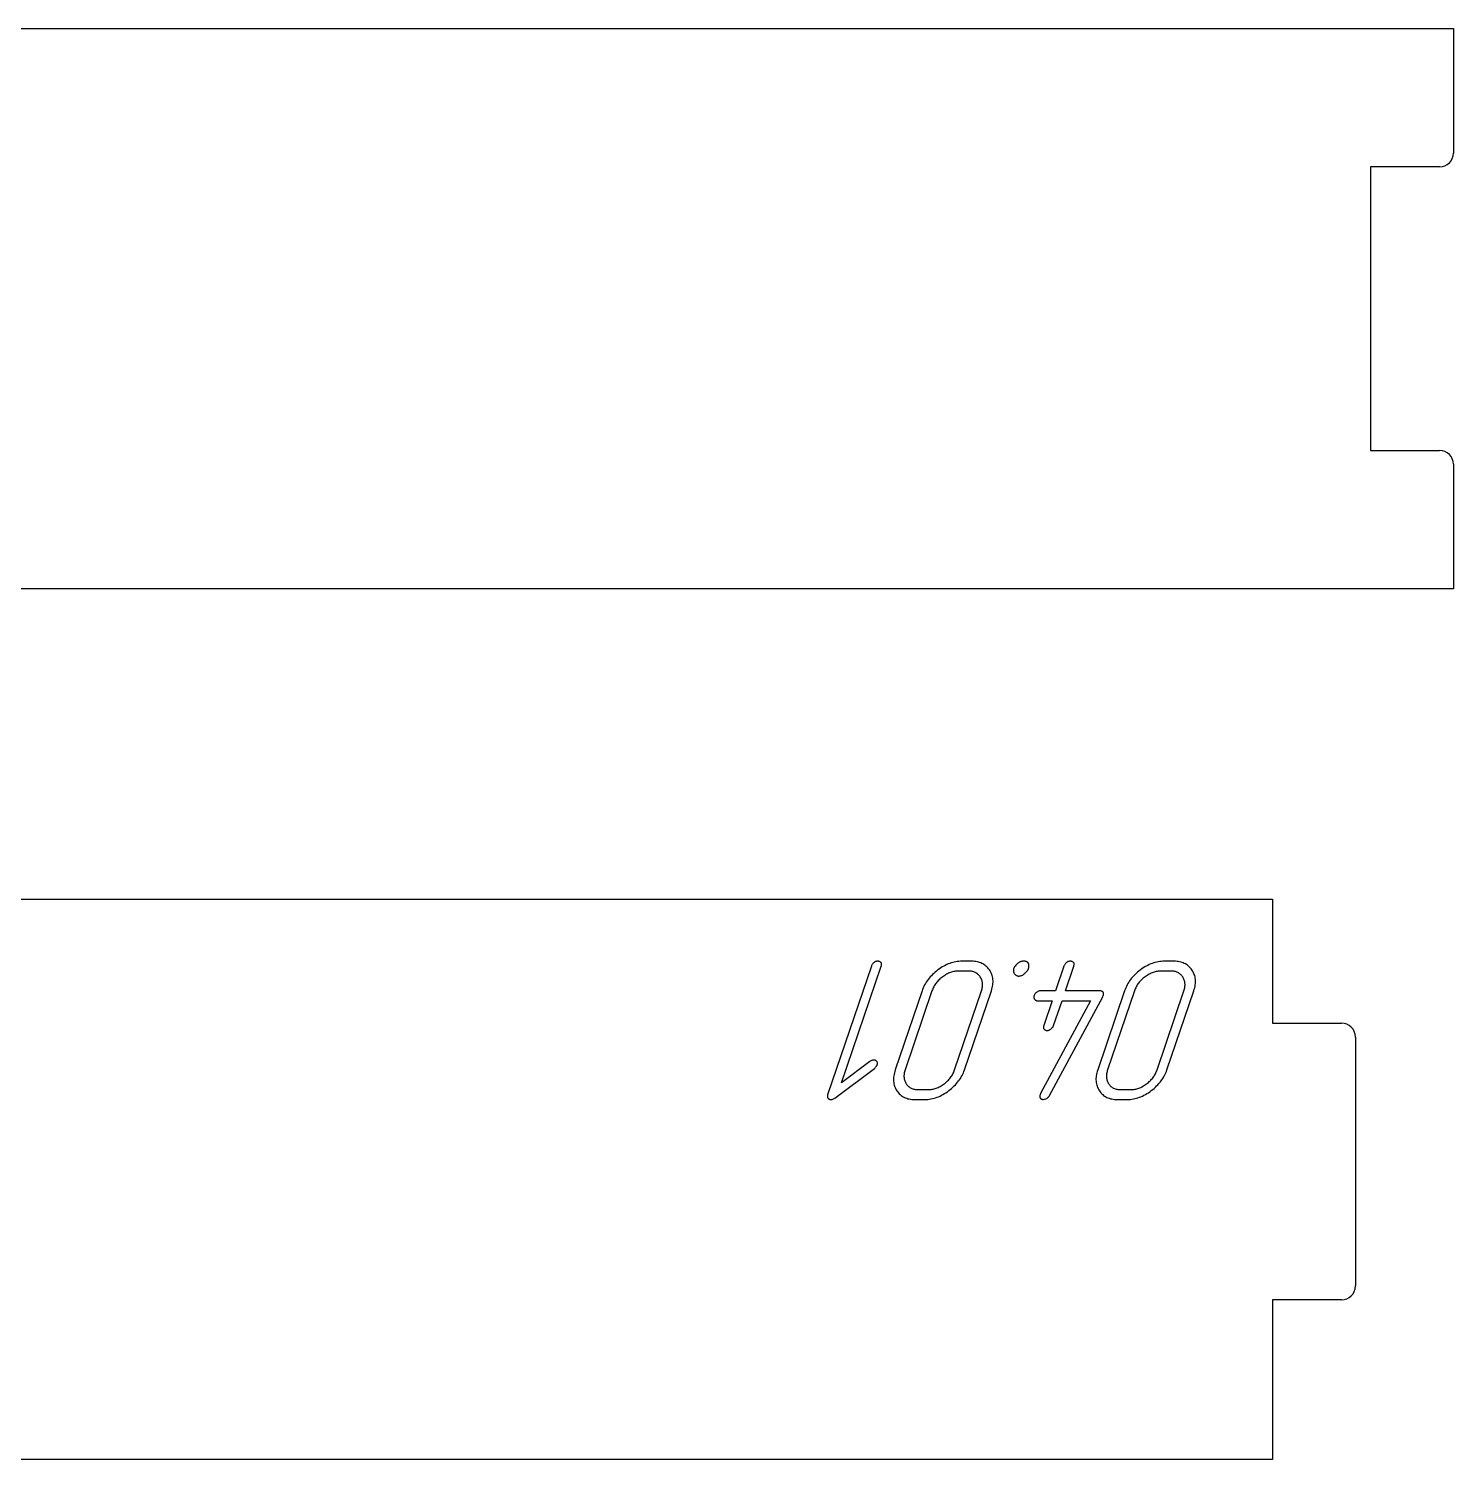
# Model space of a CAD drawing. Extents: x 10 to 1489, y -739 to -10.
# Drawn here: x 1380 to 1483.1, y -739.5 to -636.1 of the extents above; entities that cross this region are included whole.
import ezdxf

# ---------------------------------------------------------------- set-up
doc = ezdxf.new("R2010")
doc.units = 0

msp = doc.modelspace()

# ---------------------------------------------------------------- linework, layer by layer
at = {"layer": 'cut', "color": 0}
for p, q in [((1290.08952, -636.053294), (1483.089134, -636.053294)), ((1483.089134, -636.053294), (1483.089134, -645.053276)), ((1482.089136, -646.053274), (1477.089146, -646.053274)), ((1477.089146, -646.053274), (1477.089146, -666.553233)), ((1477.089146, -666.553233), (1482.089136, -666.553233)), ((1483.089134, -667.553231), (1483.089134, -676.553213)), ((1483.089134, -676.553213), (1290.08952, -676.553213)), ((1276.999969, -699.000025), (1469.999583, -699.000025)), ((1469.999583, -699.000025), (1469.999583, -707.962032)), ((1469.999583, -707.962032), (1474.999573, -707.962032)), ((1475.999571, -708.96203), (1475.999571, -726.961994)), ((1474.999573, -727.961992), (1469.999583, -727.961992)), ((1469.999583, -727.961992), (1469.999583, -739.499944)), ((1469.999583, -739.499944), (1276.999969, -739.499944))]:
    msp.add_line(p, q, dxfattribs=at)
for centre, start, end in [((1482.089136, -645.053276), 270, 0), ((1482.089136, -667.553231), 0, 90), ((1474.999573, -708.96203), 0, 90), ((1474.999573, -726.961994), 270, 0)]:
    msp.add_arc(centre, 0.999998, start, end, dxfattribs=at)
at = {"layer": 'mark', "color": 0}
for p, q in [((1440.993893, -703.83672), (1437.834748, -713.13246)), ((1438.843228, -712.266725), (1441.708289, -703.836497)), ((1441.009642, -703.794951), (1440.993893, -703.83672)), ((1441.027759, -703.755414), (1441.009642, -703.794951)), ((1441.048244, -703.71811), (1441.027759, -703.755414)), ((1441.071097, -703.683037), (1441.048244, -703.71811)), ((1441.096319, -703.650197), (1441.071097, -703.683037)), ((1441.123908, -703.619588), (1441.096319, -703.650197)), ((1441.153866, -703.591212), (1441.123908, -703.619588)), ((1441.186192, -703.565069), (1441.153866, -703.591212)), ((1441.218912, -703.544953), (1441.186192, -703.565069)), ((1441.252507, -703.52752), (1441.218912, -703.544953)), ((1441.286978, -703.512768), (1441.252507, -703.52752)), ((1441.322324, -703.500699), (1441.286978, -703.512768)), ((1441.358546, -703.491312), (1441.322324, -703.500699)), ((1441.395643, -703.484607), (1441.358546, -703.491312)), ((1441.433616, -703.480584), (1441.395643, -703.484607)), ((1441.472464, -703.479243), (1441.433616, -703.480584)), ((1441.489977, -703.480582), (1441.472464, -703.479243)), ((1441.510375, -703.4846), (1441.489977, -703.480582)), ((1441.533657, -703.491296), (1441.510375, -703.4846)), ((1441.559824, -703.500671), (1441.533657, -703.491296)), ((1441.588875, -703.512725), (1441.559824, -703.500671)), ((1441.62081, -703.527457), (1441.588875, -703.512725)), ((1441.65563, -703.544868), (1441.62081, -703.527457)), ((1441.693334, -703.564957), (1441.65563, -703.544868)), ((1441.710633, -703.58795), (1441.693334, -703.564957)), ((1441.708289, -703.836497), (1441.721849, -703.791604)), ((1441.723523, -703.614071), (1441.710633, -703.58795)), ((1441.721849, -703.791604), (1441.731001, -703.749841)), ((1441.732006, -703.643321), (1441.723523, -703.614071)), ((1441.731001, -703.749841), (1441.735744, -703.711206)), ((1441.736079, -703.675699), (1441.732006, -703.643321)), ((1441.735744, -703.711206), (1441.736079, -703.675699)), ((1445.419401, -704.444643), (1445.333129, -704.532324)), ((1445.509929, -704.358887), (1445.419401, -704.444643)), ((1445.604713, -704.275056), (1445.509929, -704.358887)), ((1445.703755, -704.19315), (1445.604713, -704.275056)), ((1445.807053, -704.11317), (1445.703755, -704.19315)), ((1445.912673, -704.036622), (1445.807053, -704.11317)), ((1446.018679, -703.965012), (1445.912673, -704.036622)), ((1446.125071, -703.898341), (1446.018679, -703.965012)), ((1446.23185, -703.836608), (1446.125071, -703.898341)), ((1446.339015, -703.779814), (1446.23185, -703.836608)), ((1446.368063, -704.46409), (1446.296966, -704.507031)), ((1446.446566, -703.727959), (1446.339015, -703.779814)), ((1446.439251, -704.42433), (1446.368063, -704.46409)), ((1446.510529, -704.387751), (1446.439251, -704.42433)), ((1446.554504, -703.681042), (1446.446566, -703.727959)), ((1446.581898, -704.354353), (1446.510529, -704.387751)), ((1446.662827, -703.639064), (1446.554504, -703.681042)), ((1446.653358, -704.324135), (1446.581898, -704.354353)), ((1446.724909, -704.297098), (1446.653358, -704.324135)), ((1446.771537, -703.602024), (1446.662827, -703.639064)), ((1446.79655, -704.273242), (1446.724909, -704.297098)), ((1446.880633, -703.569923), (1446.771537, -703.602024)), ((1446.868282, -704.252567), (1446.79655, -704.273242)), ((1446.940104, -704.235073), (1446.868282, -704.252567)), ((1446.990116, -703.542761), (1446.880633, -703.569923)), ((1447.012017, -704.220759), (1446.940104, -704.235073)), ((1447.099985, -703.520537), (1446.990116, -703.542761)), ((1447.084021, -704.209626), (1447.012017, -704.220759)), ((1447.156116, -704.201674), (1447.084021, -704.209626)), ((1447.21024, -703.503252), (1447.099985, -703.520537)), ((1447.228301, -704.196903), (1447.156116, -704.201674)), ((1447.320881, -703.490906), (1447.21024, -703.503252)), ((1447.300577, -704.195313), (1447.228301, -704.196903)), ((1448.014861, -704.195313), (1447.300577, -704.195313)), ((1447.431908, -703.483498), (1447.320881, -703.490906)), ((1447.543322, -703.481029), (1447.431908, -703.483498)), ((1448.257606, -703.481029), (1447.543322, -703.481029)), ((1448.084317, -704.196973), (1448.014861, -704.195313)), ((1448.151611, -704.201953), (1448.084317, -704.196973)), ((1448.216745, -704.210254), (1448.151611, -704.201953)), ((1448.279719, -704.221875), (1448.216745, -704.210254)), ((1448.358832, -703.483456), (1448.257606, -703.481029)), ((1448.340531, -704.236817), (1448.279719, -704.221875)), ((1448.399183, -704.255078), (1448.340531, -704.236817)), ((1448.457152, -703.490738), (1448.358832, -703.483456)), ((1448.455675, -704.27666), (1448.399183, -704.255078)), ((1448.510006, -704.301563), (1448.455675, -704.27666)), ((1448.552566, -703.502876), (1448.457152, -703.490738)), ((1448.562176, -704.329785), (1448.510006, -704.301563)), ((1448.645074, -703.519868), (1448.552566, -703.502876)), ((1448.612185, -704.361328), (1448.562176, -704.329785)), ((1448.660034, -704.396191), (1448.612185, -704.361328)), ((1448.734677, -703.541715), (1448.645074, -703.519868)), ((1448.705722, -704.434375), (1448.660034, -704.396191)), ((1448.74925, -704.475879), (1448.705722, -704.434375)), ((1448.821374, -703.568417), (1448.734677, -703.541715)), ((1448.905165, -703.599974), (1448.821374, -703.568417)), ((1448.986051, -703.636385), (1448.905165, -703.599974)), ((1449.064031, -703.677652), (1448.986051, -703.636385)), ((1449.139105, -703.723774), (1449.064031, -703.677652)), ((1449.211273, -703.77475), (1449.139105, -703.723774)), ((1449.280536, -703.830581), (1449.211273, -703.77475)), ((1449.346893, -703.891268), (1449.280536, -703.830581)), ((1449.410345, -703.956809), (1449.346893, -703.891268)), ((1449.47089, -704.027205), (1449.410345, -703.956809)), ((1449.52853, -704.102456), (1449.47089, -704.027205)), ((1449.581767, -704.181222), (1449.52853, -704.102456)), ((1449.629103, -704.262165), (1449.581767, -704.181222)), ((1449.670538, -704.345285), (1449.629103, -704.262165)), ((1449.706072, -704.43058), (1449.670538, -704.345285)), ((1449.735706, -704.518052), (1449.706072, -704.43058)), ((1451.267084, -704.123529), (1451.265778, -704.15259)), ((1451.265778, -704.15259), (1451.266655, -704.18139)), ((1451.266655, -704.18139), (1451.269715, -704.209928)), ((1451.270572, -704.094206), (1451.267084, -704.123529)), ((1451.269715, -704.209928), (1451.274957, -704.238205)), ((1451.276242, -704.064621), (1451.270572, -704.094206)), ((1451.274957, -704.238205), (1451.282382, -704.26622)), ((1451.284095, -704.034775), (1451.276242, -704.064621)), ((1451.282382, -704.26622), (1451.291989, -704.293973)), ((1451.294078, -704.004709), (1451.284095, -704.034775)), ((1451.291989, -704.293973), (1451.303779, -704.321465)), ((1451.319064, -703.945174), (1451.294078, -704.004709)), ((1451.303779, -704.321465), (1451.317751, -704.348696)), ((1451.317751, -704.348696), (1451.351857, -704.401786)), ((1451.350496, -703.886685), (1451.319064, -703.945174)), ((1451.388376, -703.829242), (1451.350496, -703.886685)), ((1451.351857, -704.401786), (1451.370804, -704.425851)), ((1451.370804, -704.425851), (1451.390724, -704.447823)), ((1451.432702, -703.772846), (1451.388376, -703.829242)), ((1451.390724, -704.447823), (1451.411617, -704.467703)), ((1451.411617, -704.467703), (1451.433482, -704.485491)), ((1451.483475, -703.717496), (1451.432702, -703.772846)), ((1451.540695, -703.663192), (1451.483475, -703.717496)), ((1451.571563, -703.636762), (1451.540695, -703.663192)), ((1451.60323, -703.612278), (1451.571563, -703.636762)), ((1451.635624, -703.589887), (1451.60323, -703.612278)), ((1451.668745, -703.569589), (1451.635624, -703.589887)), ((1451.702594, -703.551383), (1451.668745, -703.569589)), ((1451.737171, -703.535269), (1451.702594, -703.551383)), ((1451.772475, -703.521249), (1451.737171, -703.535269)), ((1451.808507, -703.509321), (1451.772475, -703.521249)), ((1451.845266, -703.499486), (1451.808507, -703.509321)), ((1451.882753, -703.491743), (1451.845266, -703.499486)), ((1451.920967, -703.486093), (1451.882753, -703.491743)), ((1451.959908, -703.482535), (1451.920967, -703.486093)), ((1451.922348, -704.486914), (1451.965258, -704.463246)), ((1451.999578, -703.48107), (1451.959908, -703.482535)), ((1451.965258, -704.463246), (1452.007145, -704.435937)), ((1452.038231, -703.481614), (1451.999578, -703.48107)), ((1452.007145, -704.435937), (1452.048011, -704.404987)), ((1452.074784, -703.483995), (1452.038231, -703.481614)), ((1452.048011, -704.404987), (1452.087854, -704.370396)), ((1452.109406, -703.488206), (1452.074784, -703.483995)), ((1452.087854, -704.370396), (1452.126571, -704.33245)), ((1452.142098, -703.494249), (1452.109406, -703.488206)), ((1452.126571, -704.33245), (1452.162807, -704.294866)), ((1452.172859, -703.502122), (1452.142098, -703.494249)), ((1452.162807, -704.294866), (1452.196146, -704.258789)), ((1452.20169, -703.511827), (1452.172859, -703.502122)), ((1452.196146, -704.258789), (1452.226587, -704.224219)), ((1452.22859, -703.523362), (1452.20169, -703.511827)), ((1452.226587, -704.224219), (1452.25413, -704.191155)), ((1452.25356, -703.536729), (1452.22859, -703.523362)), ((1452.276599, -703.551927), (1452.25356, -703.536729)), ((1452.25413, -704.191155), (1452.278776, -704.159599)), ((1452.297708, -703.568956), (1452.276599, -703.551927)), ((1452.278776, -704.159599), (1452.300524, -704.129548)), ((1452.316886, -703.587815), (1452.297708, -703.568956)), ((1452.300524, -704.129548), (1452.319374, -704.101005)), ((1452.334134, -703.608506), (1452.316886, -703.587815)), ((1452.319374, -704.101005), (1452.335327, -704.073968)), ((1452.349451, -703.631028), (1452.334134, -703.608506)), ((1452.335327, -704.073968), (1452.348382, -704.048438)), ((1452.348382, -704.048438), (1452.358539, -704.024415)), ((1452.36393, -703.663548), (1452.349451, -703.631028)), ((1452.358539, -704.024415), (1452.360626, -704.018644)), ((1452.360626, -704.018644), (1452.363517, -704.010056)), ((1452.363517, -704.010056), (1452.369762, -703.990123)), ((1452.375643, -703.69682), (1452.36393, -703.663548)), ((1452.369762, -703.990123), (1452.380179, -703.950824)), ((1452.384589, -703.730847), (1452.375643, -703.69682)), ((1452.380179, -703.950824), (1452.38783, -703.912278)), ((1452.39077, -703.765626), (1452.384589, -703.730847)), ((1452.38783, -703.912278), (1452.392714, -703.874485)), ((1452.394184, -703.801159), (1452.39077, -703.765626)), ((1452.392714, -703.874485), (1452.394832, -703.837445)), ((1452.394832, -703.837445), (1452.394184, -703.801159)), ((1454.922437, -703.83672), (1454.315072, -705.623881)), ((1454.93821, -703.794926), (1454.922437, -703.83672)), ((1454.956344, -703.755372), (1454.93821, -703.794926)), ((1454.97684, -703.718057), (1454.956344, -703.755372)), ((1454.999697, -703.682981), (1454.97684, -703.718057)), ((1455.024915, -703.650144), (1454.999697, -703.682981)), ((1455.052494, -703.619547), (1455.024915, -703.650144)), ((1455.029356, -705.623881), (1455.636721, -703.83672)), ((1455.082434, -703.591188), (1455.052494, -703.619547)), ((1455.114736, -703.565069), (1455.082434, -703.591188)), ((1455.147456, -703.544953), (1455.114736, -703.565069)), ((1455.181051, -703.52752), (1455.147456, -703.544953)), ((1455.215522, -703.512768), (1455.181051, -703.52752)), ((1455.250868, -703.500699), (1455.215522, -703.512768)), ((1455.28709, -703.491312), (1455.250868, -703.500699)), ((1455.324187, -703.484607), (1455.28709, -703.491312)), ((1455.362159, -703.480584), (1455.324187, -703.484607)), ((1455.401007, -703.479243), (1455.362159, -703.480584)), ((1455.418521, -703.480584), (1455.401007, -703.479243)), ((1455.438919, -703.484607), (1455.418521, -703.480584)), ((1455.462201, -703.491312), (1455.438919, -703.484607)), ((1455.488368, -703.500699), (1455.462201, -703.491312)), ((1455.517419, -703.512768), (1455.488368, -703.500699)), ((1455.549354, -703.52752), (1455.517419, -703.512768)), ((1455.584173, -703.544953), (1455.549354, -703.52752)), ((1455.621877, -703.565069), (1455.584173, -703.544953)), ((1455.639175, -703.588063), (1455.621877, -703.565069)), ((1455.636721, -703.83672), (1455.650308, -703.791801)), ((1455.65206, -703.61419), (1455.639175, -703.588063)), ((1455.650308, -703.791801), (1455.659482, -703.750015)), ((1455.660534, -703.643448), (1455.65206, -703.61419)), ((1455.659482, -703.750015), (1455.664245, -703.711361)), ((1455.664595, -703.675838), (1455.660534, -703.643448)), ((1455.664245, -703.711361), (1455.664595, -703.675838)), ((1460.062228, -704.444643), (1459.975957, -704.532324)), ((1460.152756, -704.358887), (1460.062228, -704.444643)), ((1460.247541, -704.275056), (1460.152756, -704.358887)), ((1460.346583, -704.19315), (1460.247541, -704.275056)), ((1460.449881, -704.11317), (1460.346583, -704.19315)), ((1460.555501, -704.036622), (1460.449881, -704.11317)), ((1460.661507, -703.965012), (1460.555501, -704.036622)), ((1460.767899, -703.898341), (1460.661507, -703.965012)), ((1460.874678, -703.836608), (1460.767899, -703.898341)), ((1460.981843, -703.779814), (1460.874678, -703.836608)), ((1461.010891, -704.46409), (1460.939794, -704.507031)), ((1461.089394, -703.727959), (1460.981843, -703.779814)), ((1461.082078, -704.42433), (1461.010891, -704.46409)), ((1461.153357, -704.387751), (1461.082078, -704.42433)), ((1461.197331, -703.681042), (1461.089394, -703.727959)), ((1461.224726, -704.354353), (1461.153357, -704.387751)), ((1461.305655, -703.639064), (1461.197331, -703.681042)), ((1461.296186, -704.324135), (1461.224726, -704.354353)), ((1461.367736, -704.297098), (1461.296186, -704.324135)), ((1461.414365, -703.602024), (1461.305655, -703.639064)), ((1461.439378, -704.273242), (1461.367736, -704.297098)), ((1461.523461, -703.569923), (1461.414365, -703.602024)), ((1461.511109, -704.252567), (1461.439378, -704.273242)), ((1461.582932, -704.235073), (1461.511109, -704.252567)), ((1461.632944, -703.542761), (1461.523461, -703.569923)), ((1461.654845, -704.220759), (1461.582932, -704.235073)), ((1461.742812, -703.520537), (1461.632944, -703.542761)), ((1461.726849, -704.209626), (1461.654845, -704.220759)), ((1461.798944, -704.201674), (1461.726849, -704.209626)), ((1461.853067, -703.503252), (1461.742812, -703.520537)), ((1461.871129, -704.196903), (1461.798944, -704.201674)), ((1461.963709, -703.490906), (1461.853067, -703.503252)), ((1461.943405, -704.195313), (1461.871129, -704.196903)), ((1462.657689, -704.195313), (1461.943405, -704.195313)), ((1462.074736, -703.483498), (1461.963709, -703.490906)), ((1462.18615, -703.481029), (1462.074736, -703.483498)), ((1462.900434, -703.481029), (1462.18615, -703.481029)), ((1462.727144, -704.196973), (1462.657689, -704.195313)), ((1462.794439, -704.201953), (1462.727144, -704.196973)), ((1462.859573, -704.210254), (1462.794439, -704.201953)), ((1462.922546, -704.221875), (1462.859573, -704.210254)), ((1463.00166, -703.483456), (1462.900434, -703.481029)), ((1462.983359, -704.236817), (1462.922546, -704.221875)), ((1463.042011, -704.255078), (1462.983359, -704.236817)), ((1463.09998, -703.490738), (1463.00166, -703.483456)), ((1463.098503, -704.27666), (1463.042011, -704.255078)), ((1463.152833, -704.301563), (1463.098503, -704.27666)), ((1463.195394, -703.502876), (1463.09998, -703.490738)), ((1463.205004, -704.329785), (1463.152833, -704.301563)), ((1463.287902, -703.519868), (1463.195394, -703.502876)), ((1463.255013, -704.361328), (1463.205004, -704.329785)), ((1463.302862, -704.396191), (1463.255013, -704.361328)), ((1463.377505, -703.541715), (1463.287902, -703.519868)), ((1463.34855, -704.434375), (1463.302862, -704.396191)), ((1463.392078, -704.475879), (1463.34855, -704.434375)), ((1463.464202, -703.568417), (1463.377505, -703.541715)), ((1463.547993, -703.599974), (1463.464202, -703.568417)), ((1463.628879, -703.636385), (1463.547993, -703.599974)), ((1463.706859, -703.677652), (1463.628879, -703.636385)), ((1463.781933, -703.723774), (1463.706859, -703.677652)), ((1463.854101, -703.77475), (1463.781933, -703.723774)), ((1463.923364, -703.830581), (1463.854101, -703.77475)), ((1463.989721, -703.891268), (1463.923364, -703.830581)), ((1464.053172, -703.956809), (1463.989721, -703.891268)), ((1464.113718, -704.027205), (1464.053172, -703.956809)), ((1464.171358, -704.102456), (1464.113718, -704.027205)), ((1464.224595, -704.181222), (1464.171358, -704.102456)), ((1464.271931, -704.262165), (1464.224595, -704.181222)), ((1464.313366, -704.345285), (1464.271931, -704.262165)), ((1464.3489, -704.43058), (1464.313366, -704.345285)), ((1464.378534, -704.518052), (1464.3489, -704.43058)), ((1444.748242, -705.408089), (1444.704538, -705.515023)), ((1444.796202, -705.303081), (1444.748242, -705.408089)), ((1444.84842, -705.199998), (1444.796202, -705.303081)), ((1444.904894, -705.098841), (1444.84842, -705.199998)), ((1444.965624, -704.999608), (1444.904894, -705.098841)), ((1445.030612, -704.902301), (1444.965624, -704.999608)), ((1445.099856, -704.806919), (1445.030612, -704.902301)), ((1445.173357, -704.713462), (1445.099856, -704.806919)), ((1445.251115, -704.62193), (1445.173357, -704.713462)), ((1445.333129, -704.532324), (1445.251115, -704.62193)), ((1445.43715, -705.473547), (1445.406863, -705.547905)), ((1445.470235, -705.400807), (1445.43715, -705.473547)), ((1445.506119, -705.329686), (1445.470235, -705.400807)), ((1445.544802, -705.260182), (1445.506119, -705.329686)), ((1445.586284, -705.192297), (1445.544802, -705.260182)), ((1445.630565, -705.126031), (1445.586284, -705.192297)), ((1445.677645, -705.061382), (1445.630565, -705.126031)), ((1445.727524, -704.998352), (1445.677645, -705.061382)), ((1445.780202, -704.936941), (1445.727524, -704.998352)), ((1445.835678, -704.877147), (1445.780202, -704.936941)), ((1445.893953, -704.818972), (1445.835678, -704.877147)), ((1445.955028, -704.762415), (1445.893953, -704.818972)), ((1446.018901, -704.707477), (1445.955028, -704.762415)), ((1446.085573, -704.654157), (1446.018901, -704.707477)), ((1446.155044, -704.602455), (1446.085573, -704.654157)), ((1446.225959, -704.553152), (1446.155044, -704.602455)), ((1446.296966, -704.507031), (1446.225959, -704.553152)), ((1448.790617, -704.520703), (1448.74925, -704.475879)), ((1448.829823, -704.568847), (1448.790617, -704.520703)), ((1448.866869, -704.620312), (1448.829823, -704.568847)), ((1448.900942, -704.674037), (1448.866869, -704.620312)), ((1448.931231, -704.728961), (1448.900942, -704.674037)), ((1448.957736, -704.785086), (1448.931231, -704.728961)), ((1448.980457, -704.84241), (1448.957736, -704.785086)), ((1448.999393, -704.900934), (1448.980457, -704.84241)), ((1448.980629, -705.55216), (1448.999534, -705.481638)), ((1449.014546, -704.960657), (1448.999393, -704.900934)), ((1448.999534, -705.481638), (1449.014655, -705.412317)), ((1449.025914, -705.021581), (1449.014546, -704.960657)), ((1449.014655, -705.412317), (1449.025992, -705.344194)), ((1449.033498, -705.083704), (1449.025914, -705.021581)), ((1449.025992, -705.344194), (1449.033545, -705.277272)), ((1449.037298, -705.147027), (1449.033498, -705.083704)), ((1449.033545, -705.277272), (1449.037313, -705.21155)), ((1449.037313, -705.21155), (1449.037298, -705.147027)), ((1449.707499, -705.51247), (1449.736873, -705.403234)), ((1449.759439, -704.6077), (1449.735706, -704.518052)), ((1449.736873, -705.403234), (1449.760347, -705.296176)), ((1449.777271, -704.699525), (1449.759439, -704.6077)), ((1449.760347, -705.296176), (1449.777919, -705.191293)), ((1449.789202, -704.793526), (1449.777271, -704.699525)), ((1449.777919, -705.191293), (1449.789591, -705.088587)), ((1449.795233, -704.889703), (1449.789202, -704.793526)), ((1449.789591, -705.088587), (1449.795362, -704.988057)), ((1449.795362, -704.988057), (1449.795233, -704.889703)), ((1451.433482, -704.485491), (1451.456321, -704.501186)), ((1451.456321, -704.501186), (1451.480132, -704.514788)), ((1451.480132, -704.514788), (1451.504915, -704.526297)), ((1451.504915, -704.526297), (1451.530672, -704.535714)), ((1451.530672, -704.535714), (1451.557401, -704.543038)), ((1451.557401, -704.543038), (1451.585103, -704.54827)), ((1451.585103, -704.54827), (1451.613778, -704.551409)), ((1451.613778, -704.551409), (1451.643425, -704.552455)), ((1451.643425, -704.552455), (1451.692468, -704.550634)), ((1451.692468, -704.550634), (1451.740488, -704.545173)), ((1451.740488, -704.545173), (1451.787486, -704.53607)), ((1451.787486, -704.53607), (1451.833462, -704.523326)), ((1451.833462, -704.523326), (1451.878416, -704.50694)), ((1451.878416, -704.50694), (1451.922348, -704.486914)), ((1459.39107, -705.408089), (1459.347366, -705.515023)), ((1459.43903, -705.303081), (1459.39107, -705.408089)), ((1459.491247, -705.199998), (1459.43903, -705.303081)), ((1459.547721, -705.098841), (1459.491247, -705.199998)), ((1459.608452, -704.999608), (1459.547721, -705.098841)), ((1459.67344, -704.902301), (1459.608452, -704.999608)), ((1459.742684, -704.806919), (1459.67344, -704.902301)), ((1459.816185, -704.713462), (1459.742684, -704.806919)), ((1459.893943, -704.62193), (1459.816185, -704.713462)), ((1459.975957, -704.532324), (1459.893943, -704.62193)), ((1460.079977, -705.473547), (1460.049691, -705.547905)), ((1460.113063, -705.400807), (1460.079977, -705.473547)), ((1460.148947, -705.329686), (1460.113063, -705.400807)), ((1460.18763, -705.260182), (1460.148947, -705.329686)), ((1460.229112, -705.192297), (1460.18763, -705.260182)), ((1460.273393, -705.126031), (1460.229112, -705.192297)), ((1460.320473, -705.061382), (1460.273393, -705.126031)), ((1460.370352, -704.998352), (1460.320473, -705.061382)), ((1460.423029, -704.936941), (1460.370352, -704.998352)), ((1460.478506, -704.877147), (1460.423029, -704.936941)), ((1460.536781, -704.818972), (1460.478506, -704.877147)), ((1460.597855, -704.762415), (1460.536781, -704.818972)), ((1460.661729, -704.707477), (1460.597855, -704.762415)), ((1460.728401, -704.654157), (1460.661729, -704.707477)), ((1460.797871, -704.602455), (1460.728401, -704.654157)), ((1460.868787, -704.553152), (1460.797871, -704.602455)), ((1460.939794, -704.507031), (1460.868787, -704.553152)), ((1463.433445, -704.520703), (1463.392078, -704.475879)), ((1463.472651, -704.568847), (1463.433445, -704.520703)), ((1463.509696, -704.620312), (1463.472651, -704.568847)), ((1463.54377, -704.674037), (1463.509696, -704.620312)), ((1463.574059, -704.728961), (1463.54377, -704.674037)), ((1463.600564, -704.785086), (1463.574059, -704.728961)), ((1463.623284, -704.84241), (1463.600564, -704.785086)), ((1463.642221, -704.900934), (1463.623284, -704.84241)), ((1463.623457, -705.55216), (1463.642362, -705.481638)), ((1463.657373, -704.960657), (1463.642221, -704.900934)), ((1463.642362, -705.481638), (1463.657483, -705.412317)), ((1463.668742, -705.021581), (1463.657373, -704.960657)), ((1463.657483, -705.412317), (1463.66882, -705.344194)), ((1463.676326, -705.083704), (1463.668742, -705.021581)), ((1463.66882, -705.344194), (1463.676373, -705.277272)), ((1463.680126, -705.147027), (1463.676326, -705.083704)), ((1463.676373, -705.277272), (1463.680141, -705.21155)), ((1463.680141, -705.21155), (1463.680126, -705.147027)), ((1464.350327, -705.51247), (1464.379701, -705.403234)), ((1464.402267, -704.6077), (1464.378534, -704.518052)), ((1464.379701, -705.403234), (1464.403175, -705.296176)), ((1464.420099, -704.699525), (1464.402267, -704.6077)), ((1464.403175, -705.296176), (1464.420747, -705.191293)), ((1464.43203, -704.793526), (1464.420099, -704.699525)), ((1464.420747, -705.191293), (1464.432419, -705.088587)), ((1464.43806, -704.889703), (1464.43203, -704.793526)), ((1464.432419, -705.088587), (1464.43819, -704.988057)), ((1464.43819, -704.988057), (1464.43806, -704.889703)), ((1444.665091, -705.623881), (1442.723131, -711.338156)), ((1445.379376, -705.623881), (1443.437415, -711.338156)), ((1444.704538, -705.515023), (1444.665091, -705.623881)), ((1445.406863, -705.547905), (1445.379376, -705.623881)), ((1447.015979, -711.338156), (1448.95794, -705.623881)), ((1447.730264, -711.338156), (1449.672224, -705.623881)), ((1448.95794, -705.623881), (1448.980629, -705.55216)), ((1449.672224, -705.623881), (1449.707499, -705.51247)), ((1452.743556, -706.044416), (1452.74195, -706.075443)), ((1452.74195, -706.075443), (1452.744065, -706.106023)), ((1452.748883, -706.012943), (1452.743556, -706.044416)), ((1452.744065, -706.106023), (1452.749902, -706.136157)), ((1452.757932, -705.981024), (1452.748883, -706.012943)), ((1452.749902, -706.136157), (1452.75946, -706.165845)), ((1452.770244, -705.949104), (1452.757932, -705.981024)), ((1452.75946, -706.165845), (1452.772739, -706.195086)), ((1452.785304, -705.917631), (1452.770244, -705.949104)), ((1452.772739, -706.195086), (1452.78974, -706.22388)), ((1452.803112, -705.886604), (1452.785304, -705.917631)), ((1452.78974, -706.22388), (1452.809432, -706.250666)), ((1452.823669, -705.856024), (1452.803112, -705.886604)), ((1452.809432, -706.250666), (1452.830784, -706.27388)), ((1452.846974, -705.82589), (1452.823669, -705.856024)), ((1452.830784, -706.27388), (1452.853796, -706.293523)), ((1452.873027, -705.796202), (1452.846974, -705.82589)), ((1452.853796, -706.293523), (1452.878468, -706.309594)), ((1452.901828, -705.766961), (1452.873027, -705.796202)), ((1452.878468, -706.309594), (1452.9048, -706.322094)), ((1452.933378, -705.738167), (1452.901828, -705.766961)), ((1452.9048, -706.322094), (1452.932792, -706.331023)), ((1452.932792, -706.331023), (1452.962445, -706.33638)), ((1452.966923, -705.711381), (1452.933378, -705.738167)), ((1452.962445, -706.33638), (1452.993758, -706.338166)), ((1453.00171, -705.688167), (1452.966923, -705.711381)), ((1452.993758, -706.338166), (1454.072327, -706.338166)), ((1453.037738, -705.668524), (1453.00171, -705.688167)), ((1453.075007, -705.652453), (1453.037738, -705.668524)), ((1453.113519, -705.639953), (1453.075007, -705.652453)), ((1453.153272, -705.631024), (1453.113519, -705.639953)), ((1453.194266, -705.625667), (1453.153272, -705.631024)), ((1453.236503, -705.623881), (1453.194266, -705.625667)), ((1456.850893, -706.338166), (1453.226235, -713.052438)), ((1454.315072, -705.623881), (1453.236503, -705.623881)), ((1454.072327, -706.338166), (1453.463065, -708.131019)), ((1453.877684, -713.195295), (1457.733703, -706.052452)), ((1454.177349, -708.131019), (1454.786611, -706.338166)), ((1454.786611, -706.338166), (1456.850893, -706.338166)), ((1457.529351, -705.623881), (1455.029356, -705.623881)), ((1459.307919, -705.623881), (1457.365959, -711.338156)), ((1457.567213, -705.625444), (1457.529351, -705.623881)), ((1457.602227, -705.630131), (1457.567213, -705.625444)), ((1457.634393, -705.637944), (1457.602227, -705.630131)), ((1457.663712, -705.648881), (1457.634393, -705.637944)), ((1457.690183, -705.662944), (1457.663712, -705.648881)), ((1457.713806, -705.680131), (1457.690183, -705.662944)), ((1457.734582, -705.700444), (1457.713806, -705.680131)), ((1457.733703, -706.052452), (1457.769976, -705.966738)), ((1457.752509, -705.723881), (1457.734582, -705.700444)), ((1457.767223, -705.749551), (1457.752509, -705.723881)), ((1457.778357, -705.77656), (1457.767223, -705.749551)), ((1457.769976, -705.966738), (1457.780323, -705.931693)), ((1457.78591, -705.804908), (1457.778357, -705.77656)), ((1457.780323, -705.931693), (1457.78709, -705.897988)), ((1457.789884, -705.834595), (1457.78591, -705.804908)), ((1457.78709, -705.897988), (1457.790277, -705.865622)), ((1457.790277, -705.865622), (1457.789884, -705.834595)), ((1460.022203, -705.623881), (1458.080243, -711.338156)), ((1459.347366, -705.515023), (1459.307919, -705.623881)), ((1460.049691, -705.547905), (1460.022203, -705.623881)), ((1461.658807, -711.338156), (1463.600768, -705.623881)), ((1462.373092, -711.338156), (1464.315052, -705.623881)), ((1463.600768, -705.623881), (1463.623457, -705.55216)), ((1464.315052, -705.623881), (1464.350327, -705.51247)), ((1453.442745, -708.211823), (1453.439193, -708.248541)), ((1453.439193, -708.248541), (1453.440046, -708.282805)), ((1453.440046, -708.282805), (1453.445304, -708.314613)), ((1453.450703, -708.172649), (1453.442745, -708.211823)), ((1453.445304, -708.314613), (1453.454966, -708.343965)), ((1453.463065, -708.131019), (1453.450703, -708.172649)), ((1453.454966, -708.343965), (1453.469034, -708.370862)), ((1453.469034, -708.370862), (1453.487507, -708.395304)), ((1453.487507, -708.395304), (1453.508899, -708.417068)), ((1453.508899, -708.417068), (1453.531724, -708.435929)), ((1453.531724, -708.435929), (1453.555983, -708.451889)), ((1453.555983, -708.451889), (1453.581675, -708.464947)), ((1453.581675, -708.464947), (1453.608801, -708.475103)), ((1453.608801, -708.475103), (1453.63736, -708.482358)), ((1453.63736, -708.482358), (1453.667352, -708.48671)), ((1453.667352, -708.48671), (1453.698779, -708.488161)), ((1453.698779, -708.488161), (1453.73458, -708.486264)), ((1453.73458, -708.486264), (1453.770556, -708.480572)), ((1453.770556, -708.480572), (1453.806706, -708.471085)), ((1453.806706, -708.471085), (1453.843031, -708.457804)), ((1453.843031, -708.457804), (1453.87953, -708.440728)), ((1453.87953, -708.440728), (1453.916203, -708.419858)), ((1453.916203, -708.419858), (1453.953051, -708.395193)), ((1453.953051, -708.395193), (1453.990073, -708.366733)), ((1453.990073, -708.366733), (1454.025469, -708.336488)), ((1454.025469, -708.336488), (1454.057441, -708.306465)), ((1454.057441, -708.306465), (1454.085988, -708.276666)), ((1454.085988, -708.276666), (1454.11111, -708.24709)), ((1454.11111, -708.24709), (1454.132807, -708.217738)), ((1454.132807, -708.217738), (1454.15108, -708.188608)), ((1454.15108, -708.188608), (1454.165927, -708.159702)), ((1454.165927, -708.159702), (1454.177349, -708.131019)), ((1441.000328, -710.665724), (1440.965057, -710.684139)), ((1441.035355, -710.650657), (1441.000328, -710.665724)), ((1441.070138, -710.638938), (1441.035355, -710.650657)), ((1441.104677, -710.630568), (1441.070138, -710.638938)), ((1441.138972, -710.625545), (1441.104677, -710.630568)), ((1441.173022, -710.623871), (1441.138972, -710.625545)), ((1441.209281, -710.625551), (1441.173022, -710.623871)), ((1441.243059, -710.630589), (1441.209281, -710.625551)), ((1441.274355, -710.638985), (1441.243059, -710.630589)), ((1441.30317, -710.650741), (1441.274355, -710.638985)), ((1441.329503, -710.665855), (1441.30317, -710.650741)), ((1441.353355, -710.684327), (1441.329503, -710.665855)), ((1438.356957, -713.38246), (1441.223134, -711.23291)), ((1440.893782, -710.731014), (1438.843228, -712.266725)), ((1440.929541, -710.705902), (1440.893782, -710.731014)), ((1440.965057, -710.684139), (1440.929541, -710.705902)), ((1441.223134, -711.23291), (1441.263406, -711.188356)), ((1441.263406, -711.188356), (1441.298957, -711.147831)), ((1441.298957, -711.147831), (1441.329785, -711.111333)), ((1441.329785, -711.111333), (1441.35589, -711.078864)), ((1441.374725, -710.706159), (1441.353355, -710.684327)), ((1441.35589, -711.078864), (1441.377273, -711.050424)), ((1441.393613, -710.731349), (1441.374725, -710.706159)), ((1441.377273, -711.050424), (1441.393934, -711.026012)), ((1441.40936, -710.75889), (1441.393613, -710.731349)), ((1441.393934, -711.026012), (1441.405873, -711.005628)), ((1441.405873, -711.005628), (1441.413089, -710.989272)), ((1441.421303, -710.787773), (1441.40936, -710.75889)), ((1441.413089, -710.989272), (1441.423966, -710.952332)), ((1441.429442, -710.817999), (1441.421303, -710.787773)), ((1441.423966, -710.952332), (1441.43104, -710.916735)), ((1441.433778, -710.849568), (1441.429442, -710.817999)), ((1441.43104, -710.916735), (1441.434311, -710.88248)), ((1441.434311, -710.88248), (1441.433778, -710.849568)), ((1442.634885, -711.66356), (1442.616825, -711.767842)), ((1442.658622, -711.557184), (1442.634885, -711.66356)), ((1442.688037, -711.448716), (1442.658622, -711.557184)), ((1442.723131, -711.338156), (1442.688037, -711.448716)), ((1443.359589, -711.688183), (1443.355211, -711.754338)), ((1443.367696, -711.620744), (1443.359589, -711.688183)), ((1443.379532, -711.552022), (1443.367696, -711.620744)), ((1443.395097, -711.482017), (1443.379532, -711.552022)), ((1443.414391, -711.410728), (1443.395097, -711.482017)), ((1443.437415, -711.338156), (1443.414391, -711.410728)), ((1446.814488, -711.758188), (1446.855071, -711.691601)), ((1446.855071, -711.691601), (1446.892853, -711.623646)), ((1446.892853, -711.623646), (1446.927835, -711.554324)), ((1446.927835, -711.554324), (1446.960016, -711.483635)), ((1446.960016, -711.483635), (1446.989398, -711.411579)), ((1446.989398, -711.411579), (1447.015979, -711.338156)), ((1447.550329, -711.753333), (1447.601742, -711.65205)), ((1447.601742, -711.65205), (1447.648868, -711.549093)), ((1447.648868, -711.549093), (1447.691709, -711.444461)), ((1447.691709, -711.444461), (1447.730264, -711.338156)), ((1457.277712, -711.66356), (1457.259653, -711.767842)), ((1457.30145, -711.557184), (1457.277712, -711.66356)), ((1457.330865, -711.448716), (1457.30145, -711.557184)), ((1457.365959, -711.338156), (1457.330865, -711.448716)), ((1458.002417, -711.688183), (1457.998039, -711.754338)), ((1458.010524, -711.620744), (1458.002417, -711.688183)), ((1458.02236, -711.552022), (1458.010524, -711.620744)), ((1458.037925, -711.482017), (1458.02236, -711.552022)), ((1458.057219, -711.410728), (1458.037925, -711.482017)), ((1458.080243, -711.338156), (1458.057219, -711.410728)), ((1461.457316, -711.758188), (1461.497898, -711.691601)), ((1461.497898, -711.691601), (1461.535681, -711.623646)), ((1461.535681, -711.623646), (1461.570663, -711.554324)), ((1461.570663, -711.554324), (1461.602844, -711.483635)), ((1461.602844, -711.483635), (1461.632226, -711.411579)), ((1461.632226, -711.411579), (1461.658807, -711.338156)), ((1462.193157, -711.753333), (1462.244569, -711.65205)), ((1462.244569, -711.65205), (1462.291696, -711.549093)), ((1462.291696, -711.549093), (1462.334537, -711.444461)), ((1462.334537, -711.444461), (1462.373092, -711.338156)), ((1442.59774, -711.97013), (1442.596715, -712.068135)), ((1442.596715, -712.068135), (1442.601368, -712.164047)), ((1442.604444, -711.870032), (1442.59774, -711.97013)), ((1442.601368, -712.164047), (1442.611698, -712.257866)), ((1442.616825, -711.767842), (1442.604444, -711.870032)), ((1442.611698, -712.257866), (1442.627707, -712.349593)), ((1442.627707, -712.349593), (1442.649394, -712.439228)), ((1442.649394, -712.439228), (1442.676758, -712.526769)), ((1442.676758, -712.526769), (1442.709801, -712.612218)), ((1442.709801, -712.612218), (1442.748521, -712.695575)), ((1442.748521, -712.695575), (1442.79292, -712.776839)), ((1443.355211, -711.754338), (1443.354563, -711.819209)), ((1443.354563, -711.819209), (1443.357644, -711.882797)), ((1443.357644, -711.882797), (1443.364454, -711.945102)), ((1443.364454, -711.945102), (1443.374994, -712.006123)), ((1443.374994, -712.006123), (1443.389262, -712.065861)), ((1443.389262, -712.065861), (1443.40726, -712.124315)), ((1443.40726, -712.124315), (1443.428987, -712.181485)), ((1443.428987, -712.181485), (1443.454444, -712.237373)), ((1443.454444, -712.237373), (1443.48363, -712.291976)), ((1443.48363, -712.291976), (1443.516544, -712.345296)), ((1443.516544, -712.345296), (1443.552553, -712.396329)), ((1443.552553, -712.396329), (1443.591019, -712.444069)), ((1443.591019, -712.444069), (1443.631944, -712.488516)), ((1443.631944, -712.488516), (1443.675326, -712.529671)), ((1443.675326, -712.529671), (1443.721167, -712.567534)), ((1443.721167, -712.567534), (1443.769465, -712.602104)), ((1443.769465, -712.602104), (1443.820221, -712.633382)), ((1443.820221, -712.633382), (1443.873435, -712.661367)), ((1443.873435, -712.661367), (1443.929108, -712.68606)), ((1443.929108, -712.68606), (1443.987238, -712.707461)), ((1443.987238, -712.707461), (1444.047826, -712.725569)), ((1444.047826, -712.725569), (1444.110872, -712.740385)), ((1444.110872, -712.740385), (1444.176376, -712.751908)), ((1445.323082, -712.752034), (1445.396288, -712.740608)), ((1445.396288, -712.740608), (1445.469235, -712.725918)), ((1445.469235, -712.725918), (1445.541925, -712.707963)), ((1445.541925, -712.707963), (1445.614357, -712.686744)), ((1445.614357, -712.686744), (1445.686532, -712.66226)), ((1445.686532, -712.66226), (1445.758449, -712.634512)), ((1445.758449, -712.634512), (1445.830108, -712.603499)), ((1445.830108, -712.603499), (1445.90151, -712.569222)), ((1445.90151, -712.569222), (1445.972654, -712.53168)), ((1445.972654, -712.53168), (1446.04354, -712.490874)), ((1446.04354, -712.490874), (1446.114169, -712.446803)), ((1446.114169, -712.446803), (1446.18454, -712.399468)), ((1446.18454, -712.399468), (1446.254653, -712.348868)), ((1446.254653, -712.348868), (1446.323237, -712.295952)), ((1446.323237, -712.295952), (1446.389022, -712.241669)), ((1446.389022, -712.241669), (1446.452006, -712.186019)), ((1446.452006, -712.186019), (1446.512189, -712.129002)), ((1446.512189, -712.129002), (1446.569573, -712.070618)), ((1446.569573, -712.070618), (1446.624156, -712.010866)), ((1446.624156, -712.010866), (1446.67594, -711.949748)), ((1446.67594, -711.949748), (1446.724923, -711.887262)), ((1446.701916, -712.756959), (1446.800474, -712.67409)), ((1446.724923, -711.887262), (1446.771106, -711.823409)), ((1446.771106, -711.823409), (1446.814488, -711.758188)), ((1446.800474, -712.67409), (1446.894747, -712.589548)), ((1446.894747, -712.589548), (1446.984733, -712.503332)), ((1446.984733, -712.503332), (1447.070433, -712.415441)), ((1447.070433, -712.415441), (1447.151848, -712.325877)), ((1447.151848, -712.325877), (1447.228976, -712.234638)), ((1447.228976, -712.234638), (1447.301819, -712.141725)), ((1447.301819, -712.141725), (1447.370375, -712.047139)), ((1447.370375, -712.047139), (1447.434646, -711.950878)), ((1447.434646, -711.950878), (1447.49463, -711.852943)), ((1447.49463, -711.852943), (1447.550329, -711.753333)), ((1457.240568, -711.97013), (1457.239543, -712.068135)), ((1457.239543, -712.068135), (1457.244196, -712.164047)), ((1457.247272, -711.870032), (1457.240568, -711.97013)), ((1457.244196, -712.164047), (1457.254526, -712.257866)), ((1457.259653, -711.767842), (1457.247272, -711.870032)), ((1457.254526, -712.257866), (1457.270535, -712.349593)), ((1457.270535, -712.349593), (1457.292221, -712.439228)), ((1457.292221, -712.439228), (1457.319586, -712.526769)), ((1457.319586, -712.526769), (1457.352629, -712.612218)), ((1457.352629, -712.612218), (1457.391349, -712.695575)), ((1457.391349, -712.695575), (1457.435748, -712.776839)), ((1457.998039, -711.754338), (1457.997391, -711.819209)), ((1457.997391, -711.819209), (1458.000472, -711.882797)), ((1458.000472, -711.882797), (1458.007282, -711.945102)), ((1458.007282, -711.945102), (1458.017822, -712.006123)), ((1458.017822, -712.006123), (1458.03209, -712.065861)), ((1458.03209, -712.065861), (1458.050088, -712.124315)), ((1458.050088, -712.124315), (1458.071815, -712.181485)), ((1458.071815, -712.181485), (1458.097272, -712.237373)), ((1458.097272, -712.237373), (1458.126457, -712.291976)), ((1458.126457, -712.291976), (1458.159372, -712.345296)), ((1458.159372, -712.345296), (1458.195381, -712.396329)), ((1458.195381, -712.396329), (1458.233847, -712.444069)), ((1458.233847, -712.444069), (1458.274772, -712.488516)), ((1458.274772, -712.488516), (1458.318154, -712.529671)), ((1458.318154, -712.529671), (1458.363994, -712.567534)), ((1458.363994, -712.567534), (1458.412293, -712.602104)), ((1458.412293, -712.602104), (1458.463049, -712.633382)), ((1458.463049, -712.633382), (1458.516263, -712.661367)), ((1458.516263, -712.661367), (1458.571936, -712.68606)), ((1458.571936, -712.68606), (1458.630066, -712.707461)), ((1458.630066, -712.707461), (1458.690654, -712.725569)), ((1458.690654, -712.725569), (1458.7537, -712.740385)), ((1458.7537, -712.740385), (1458.819204, -712.751908)), ((1459.96591, -712.752034), (1460.039115, -712.740608)), ((1460.039115, -712.740608), (1460.112063, -712.725918)), ((1460.112063, -712.725918), (1460.184753, -712.707963)), ((1460.184753, -712.707963), (1460.257185, -712.686744)), ((1460.257185, -712.686744), (1460.32936, -712.66226)), ((1460.32936, -712.66226), (1460.401277, -712.634512)), ((1460.401277, -712.634512), (1460.472936, -712.603499)), ((1460.472936, -712.603499), (1460.544338, -712.569222)), ((1460.544338, -712.569222), (1460.615482, -712.53168)), ((1460.615482, -712.53168), (1460.686368, -712.490874)), ((1460.686368, -712.490874), (1460.756996, -712.446803)), ((1460.756996, -712.446803), (1460.827367, -712.399468)), ((1460.827367, -712.399468), (1460.897481, -712.348868)), ((1460.897481, -712.348868), (1460.966065, -712.295952)), ((1460.966065, -712.295952), (1461.031849, -712.241669)), ((1461.031849, -712.241669), (1461.094833, -712.186019)), ((1461.094833, -712.186019), (1461.155017, -712.129002)), ((1461.155017, -712.129002), (1461.212401, -712.070618)), ((1461.212401, -712.070618), (1461.266984, -712.010866)), ((1461.266984, -712.010866), (1461.318768, -711.949748)), ((1461.318768, -711.949748), (1461.367751, -711.887262)), ((1461.344744, -712.756959), (1461.443302, -712.67409)), ((1461.367751, -711.887262), (1461.413933, -711.823409)), ((1461.413933, -711.823409), (1461.457316, -711.758188)), ((1461.443302, -712.67409), (1461.537574, -712.589548)), ((1461.537574, -712.589548), (1461.627561, -712.503332)), ((1461.627561, -712.503332), (1461.713261, -712.415441)), ((1461.713261, -712.415441), (1461.794676, -712.325877)), ((1461.794676, -712.325877), (1461.871804, -712.234638)), ((1461.871804, -712.234638), (1461.944647, -712.141725)), ((1461.944647, -712.141725), (1462.013203, -712.047139)), ((1462.013203, -712.047139), (1462.077474, -711.950878)), ((1462.077474, -711.950878), (1462.137458, -711.852943)), ((1462.137458, -711.852943), (1462.193157, -711.753333)), ((1437.815072, -713.216113), (1437.813134, -713.241862)), ((1437.813134, -713.241862), (1437.813505, -713.266545)), ((1437.813505, -713.266545), (1437.816187, -713.29016)), ((1437.819321, -713.189296), (1437.815072, -713.216113)), ((1437.816187, -713.29016), (1437.821179, -713.312708)), ((1437.825879, -713.161411), (1437.819321, -713.189296)), ((1437.821179, -713.312708), (1437.82848, -713.334189)), ((1437.834748, -713.13246), (1437.825879, -713.161411)), ((1437.82848, -713.334189), (1437.838092, -713.354603)), ((1437.838092, -713.354603), (1437.850014, -713.373949)), ((1437.850014, -713.373949), (1437.864181, -713.392194)), ((1437.864181, -713.392194), (1437.879749, -713.408881)), ((1437.879749, -713.408881), (1437.896458, -713.423871)), ((1437.896458, -713.423871), (1437.914307, -713.437164)), ((1437.914307, -713.437164), (1437.933297, -713.44876)), ((1437.933297, -713.44876), (1437.953428, -713.458659)), ((1437.953428, -713.458659), (1437.9747, -713.466861)), ((1437.9747, -713.466861), (1437.997112, -713.473366)), ((1437.997112, -713.473366), (1438.020666, -713.478175)), ((1438.020666, -713.478175), (1438.04536, -713.481286)), ((1438.04536, -713.481286), (1438.097882, -713.482402)), ((1438.097882, -713.482402), (1438.150937, -713.476523)), ((1438.150937, -713.476523), (1438.203372, -713.46359)), ((1438.203372, -713.46359), (1438.255187, -713.443601)), ((1438.255187, -713.443601), (1438.306382, -713.416558)), ((1438.306382, -713.416558), (1438.356957, -713.38246)), ((1442.79292, -712.776839), (1442.842997, -712.85601)), ((1442.842997, -712.85601), (1442.897691, -712.931693)), ((1442.897691, -712.931693), (1442.955941, -713.002494)), ((1442.955941, -713.002494), (1443.017748, -713.068412)), ((1443.017748, -713.068412), (1443.083112, -713.129447)), ((1443.083112, -713.129447), (1443.152032, -713.185599)), ((1443.152032, -713.185599), (1443.224509, -713.236868)), ((1443.224509, -713.236868), (1443.300543, -713.283255)), ((1443.300543, -713.283255), (1443.380133, -713.324759)), ((1443.380133, -713.324759), (1443.46328, -713.36138)), ((1443.46328, -713.36138), (1443.549983, -713.393118)), ((1443.549983, -713.393118), (1443.640243, -713.419973)), ((1443.640243, -713.419973), (1443.734059, -713.441946)), ((1443.734059, -713.441946), (1443.831432, -713.459036)), ((1443.831432, -713.459036), (1443.932362, -713.471243)), ((1443.932362, -713.471243), (1444.036848, -713.478567)), ((1444.036848, -713.478567), (1444.144891, -713.481009)), ((1444.144891, -713.481009), (1444.859176, -713.481009)), ((1444.176376, -712.751908), (1444.244338, -712.760139)), ((1444.244338, -712.760139), (1444.314758, -712.765078)), ((1444.314758, -712.765078), (1444.387636, -712.766724)), ((1444.387636, -712.766724), (1445.101921, -712.766724)), ((1444.859176, -713.481009), (1444.971441, -713.478497)), ((1444.971441, -713.478497), (1445.083236, -713.470964)), ((1445.083236, -713.470964), (1445.194562, -713.458408)), ((1445.101921, -712.766724), (1445.175899, -712.765092)), ((1445.175899, -712.765092), (1445.249619, -712.760195)), ((1445.194562, -713.458408), (1445.305419, -713.44083)), ((1445.249619, -712.760195), (1445.323082, -712.752034)), ((1445.305419, -713.44083), (1445.415805, -713.41823)), ((1445.415805, -713.41823), (1445.525723, -713.390607)), ((1445.525723, -713.390607), (1445.635171, -713.357962)), ((1445.635171, -713.357962), (1445.744149, -713.320295)), ((1445.744149, -713.320295), (1445.852658, -713.277605)), ((1445.852658, -713.277605), (1445.960697, -713.229893)), ((1445.960697, -713.229893), (1446.068266, -713.177159)), ((1446.068266, -713.177159), (1446.175367, -713.119402)), ((1446.175367, -713.119402), (1446.281997, -713.056623)), ((1446.281997, -713.056623), (1446.388158, -712.988822)), ((1446.388158, -712.988822), (1446.49385, -712.915998)), ((1446.49385, -712.915998), (1446.599072, -712.838153)), ((1446.599072, -712.838153), (1446.701916, -712.756959)), ((1453.173902, -713.205786), (1453.170804, -713.240328)), ((1453.170804, -713.240328), (1453.171813, -713.272973)), ((1453.171813, -713.272973), (1453.176928, -713.303721)), ((1453.181106, -713.169346), (1453.173902, -713.205786)), ((1453.176928, -713.303721), (1453.186151, -713.332571)), ((1453.192418, -713.131009), (1453.181106, -713.169346)), ((1453.186151, -713.332571), (1453.19948, -713.359524)), ((1453.226235, -713.052438), (1453.192418, -713.131009)), ((1453.19948, -713.359524), (1453.216916, -713.38458)), ((1453.216916, -713.38458), (1453.237419, -713.407181)), ((1453.237419, -713.407181), (1453.259951, -713.426768)), ((1453.259951, -713.426768), (1453.284511, -713.443341)), ((1453.284511, -713.443341), (1453.311098, -713.456901)), ((1453.311098, -713.456901), (1453.339714, -713.467448)), ((1453.339714, -713.467448), (1453.370358, -713.474982)), ((1453.370358, -713.474982), (1453.40303, -713.479502)), ((1453.40303, -713.479502), (1453.43773, -713.481009)), ((1453.43773, -713.481009), (1453.683377, -713.40958)), ((1453.683377, -713.40958), (1453.71361, -713.390607)), ((1453.71361, -713.390607), (1453.742145, -713.369401)), ((1453.742145, -713.369401), (1453.768981, -713.345964)), ((1453.768981, -713.345964), (1453.794119, -713.320294)), ((1453.794119, -713.320294), (1453.817558, -713.292392)), ((1453.817558, -713.292392), (1453.839299, -713.262259)), ((1453.839299, -713.262259), (1453.859341, -713.229893)), ((1453.859341, -713.229893), (1453.877684, -713.195295)), ((1457.435748, -712.776839), (1457.485825, -712.85601)), ((1457.485825, -712.85601), (1457.540518, -712.931693)), ((1457.540518, -712.931693), (1457.598769, -713.002494)), ((1457.598769, -713.002494), (1457.660576, -713.068412)), ((1457.660576, -713.068412), (1457.72594, -713.129447)), ((1457.72594, -713.129447), (1457.79486, -713.185599)), ((1457.79486, -713.185599), (1457.867337, -713.236868)), ((1457.867337, -713.236868), (1457.943371, -713.283255)), ((1457.943371, -713.283255), (1458.022961, -713.324759)), ((1458.022961, -713.324759), (1458.106107, -713.36138)), ((1458.106107, -713.36138), (1458.192811, -713.393118)), ((1458.192811, -713.393118), (1458.283071, -713.419973)), ((1458.283071, -713.419973), (1458.376887, -713.441946)), ((1458.376887, -713.441946), (1458.47426, -713.459036)), ((1458.47426, -713.459036), (1458.57519, -713.471243)), ((1458.57519, -713.471243), (1458.679676, -713.478567)), ((1458.679676, -713.478567), (1458.787719, -713.481009)), ((1458.787719, -713.481009), (1459.502004, -713.481009)), ((1458.819204, -712.751908), (1458.887166, -712.760139)), ((1458.887166, -712.760139), (1458.957586, -712.765078)), ((1458.957586, -712.765078), (1459.030464, -712.766724)), ((1459.030464, -712.766724), (1459.744749, -712.766724)), ((1459.502004, -713.481009), (1459.614269, -713.478497)), ((1459.614269, -713.478497), (1459.726064, -713.470964)), ((1459.726064, -713.470964), (1459.83739, -713.458408)), ((1459.744749, -712.766724), (1459.818727, -712.765092)), ((1459.818727, -712.765092), (1459.892447, -712.760195)), ((1459.83739, -713.458408), (1459.948246, -713.44083)), ((1459.892447, -712.760195), (1459.96591, -712.752034)), ((1459.948246, -713.44083), (1460.058633, -713.41823)), ((1460.058633, -713.41823), (1460.168551, -713.390607)), ((1460.168551, -713.390607), (1460.277998, -713.357962)), ((1460.277998, -713.357962), (1460.386977, -713.320295)), ((1460.386977, -713.320295), (1460.495485, -713.277605)), ((1460.495485, -713.277605), (1460.603525, -713.229893)), ((1460.603525, -713.229893), (1460.711094, -713.177159)), ((1460.711094, -713.177159), (1460.818194, -713.119402)), ((1460.818194, -713.119402), (1460.924825, -713.056623)), ((1460.924825, -713.056623), (1461.030986, -712.988822)), ((1461.030986, -712.988822), (1461.136678, -712.915998)), ((1461.136678, -712.915998), (1461.2419, -712.838153)), ((1461.2419, -712.838153), (1461.344744, -712.756959))]:
    msp.add_line(p, q, dxfattribs=at)

doc.saveas('drawing.dxf')
